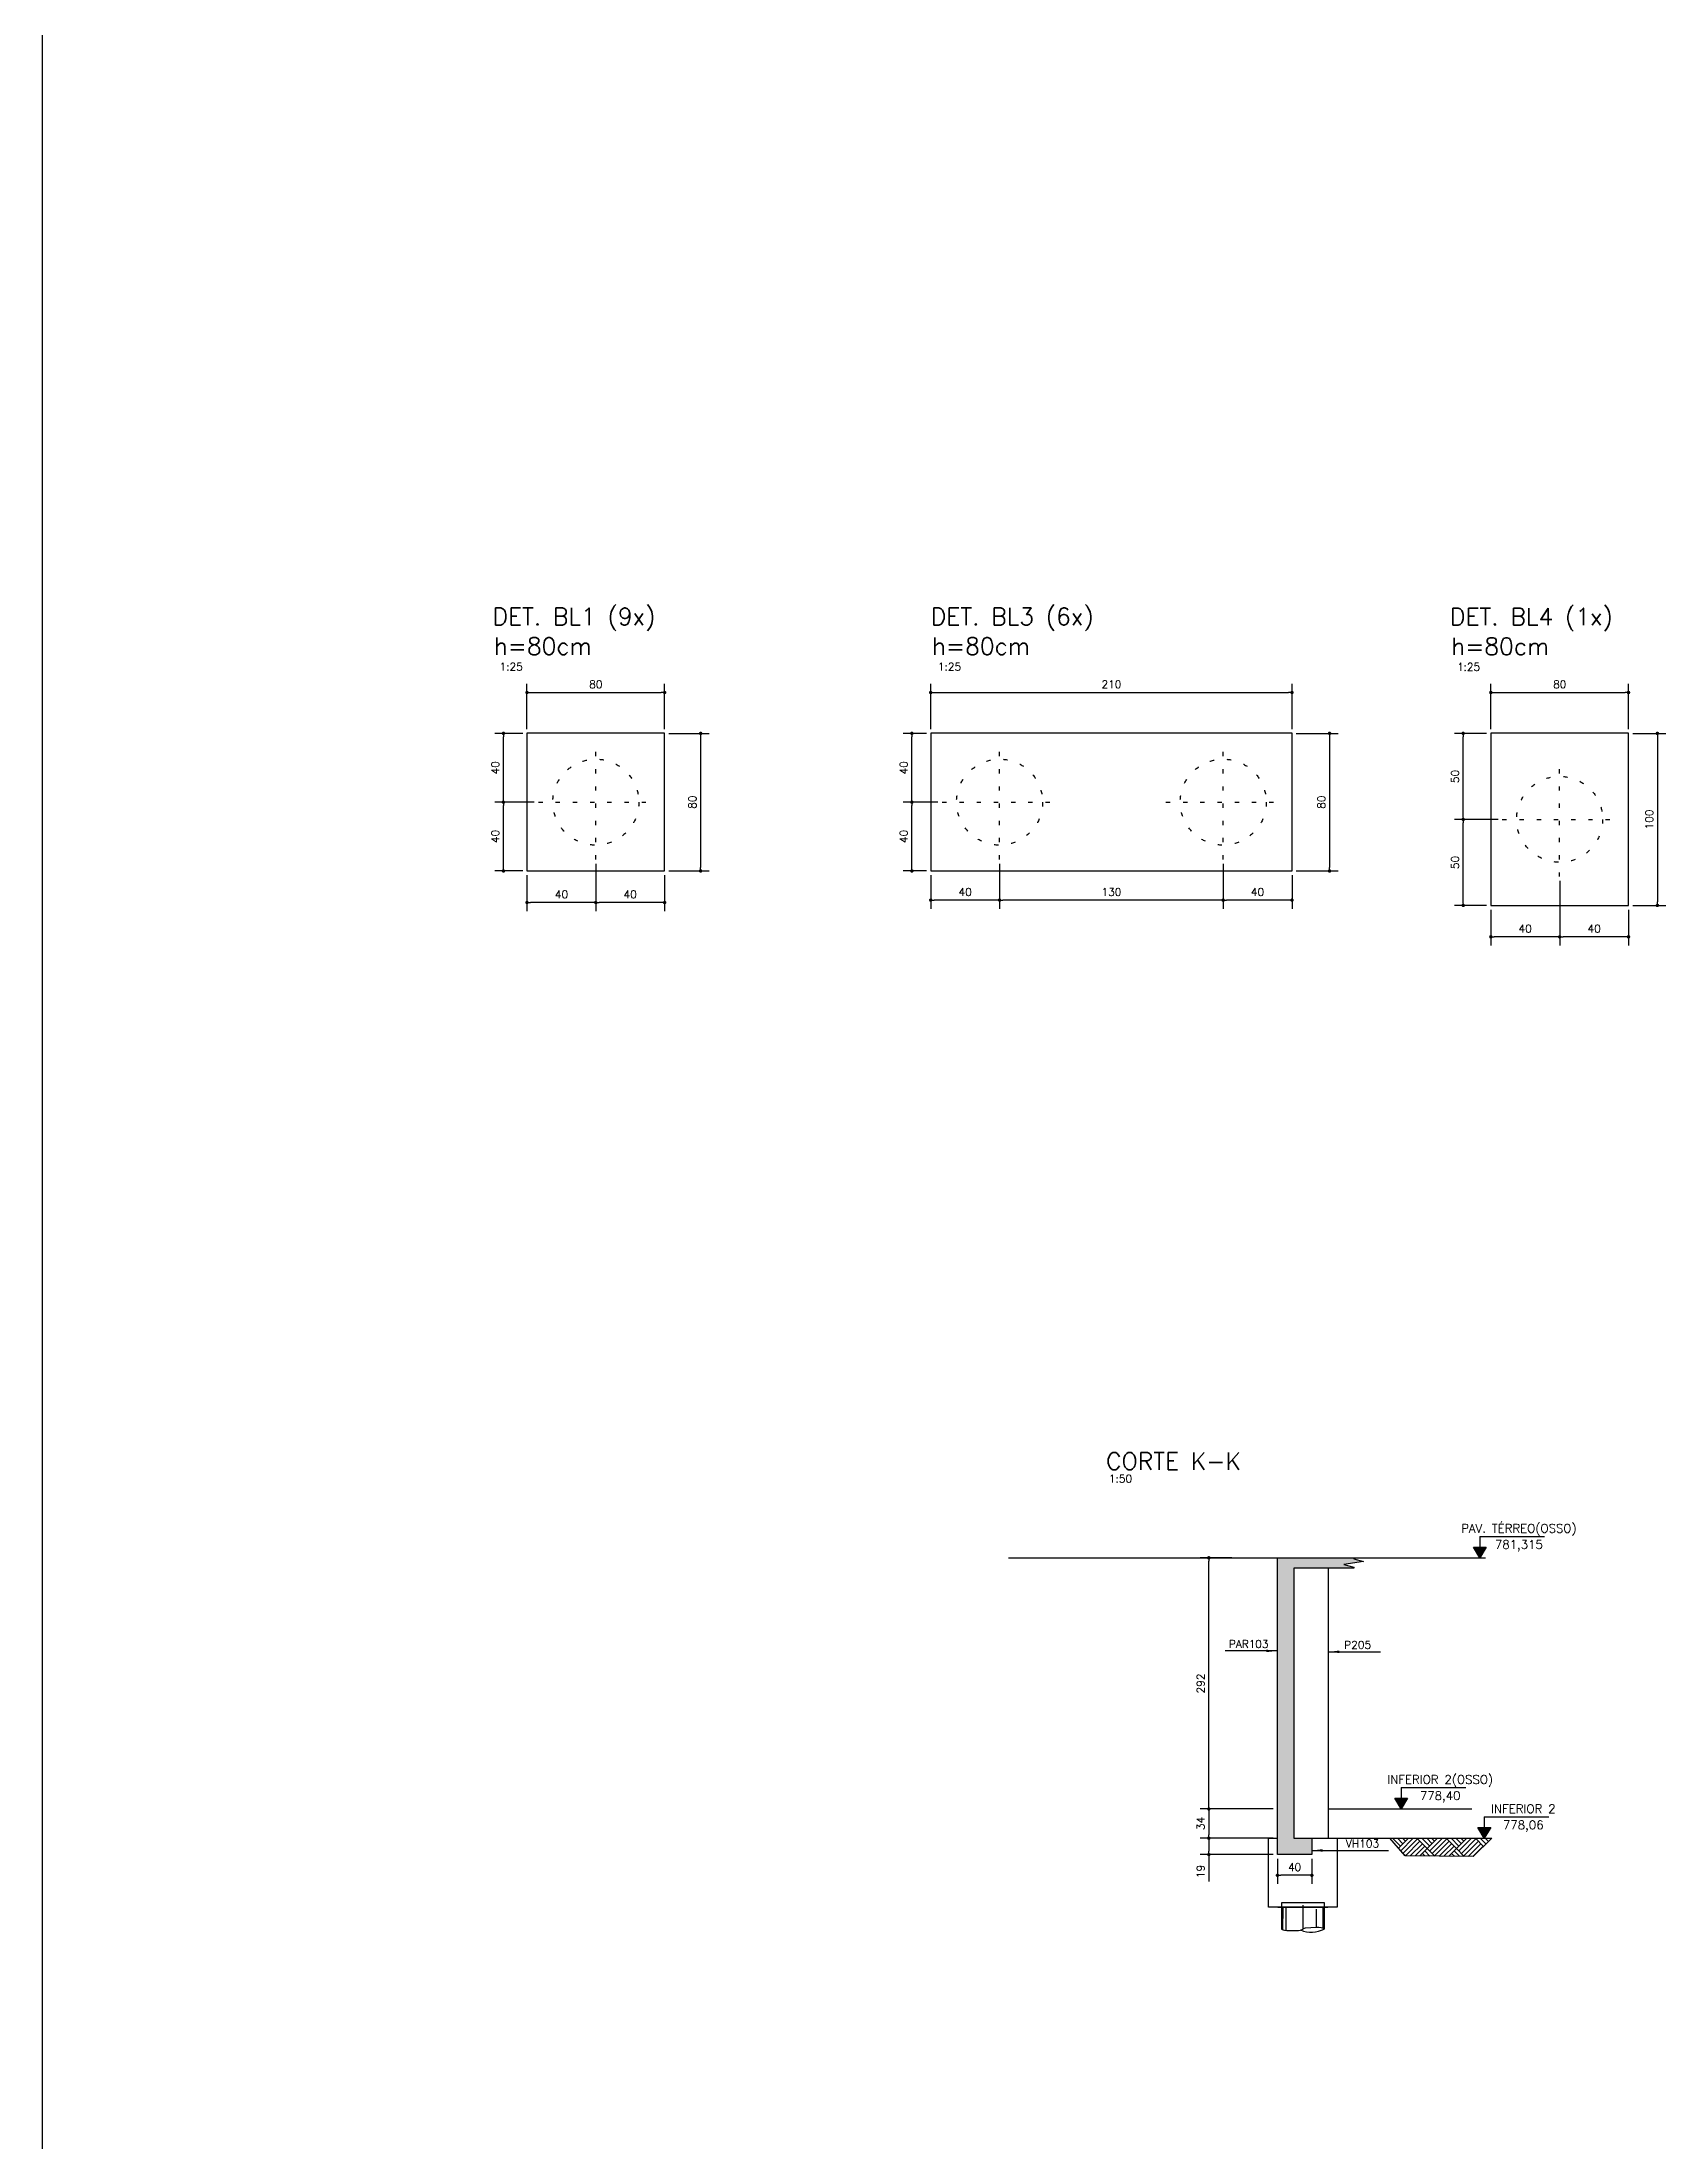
# Model space of a CAD drawing. Extents: x -856 to 20282, y 14720 to 28231.
# Drawn here: x 4522 to 6410, y 20581 to 23022 of the extents above; entities that cross this region are included whole.
import ezdxf
from ezdxf.enums import TextEntityAlignment as Align

# ---------------------------------------------------------------- set-up
doc = ezdxf.new("R2010")
doc.units = 0
doc.linetypes.add('ESTILO_TQS_0002', pattern=[0.4, 0.1, -0.3])
doc.layers.get('0').update_dxf_attribs({"linetype": 'CONTINUOUS'})
doc.layers.get('Defpoints').update_dxf_attribs({"linetype": 'CONTINUOUS'})
for name, color, linetype in [('228', 2, 'CONTINUOUS'), ('BLOCO', 3, 'CONTINUOUS'), ('COTA', 1, 'CONTINUOUS'), ('ESTACA', 1, 'ESTILO_TQS_0002'), ('H2', 252, 'CONTINUOUS'), ('H6', 1, 'CONTINUOUS'), ('LINHA_FINA', 1, 'CONTINUOUS'), ('PENA_1', 1, 'CONTINUOUS'), ('PENA_2', 2, 'CONTINUOUS'), ('PENA_3', 3, 'CONTINUOUS'), ('T1', 2, 'CONTINUOUS'), ('T3', 4, 'CONTINUOUS'), ('TEXTO', 3, 'CONTINUOUS'), ('VIGAT', 3, 'ESTILO_TQS_0002')]:
    doc.layers.add(name, color=color, linetype=linetype)
doc.styles.add('COTA', font='romans.shx')
doc.styles.add('TEXTO', font='romans.shx', dxfattribs={"height": 10})
doc.styles.add('Texto1', font='romans.shx', dxfattribs={"height": 9})
doc.styles.add('Texto3', font='romans.shx', dxfattribs={"height": 20})
doc.dimstyles.new('forma', dxfattribs={"dimscale": 5, "dimtxt": 1.8, "dimasz": 0.8, "dimexe": 2, "dimexo": 1, "dimgap": 1, "dimtad": 1, "dimdec": 1, "dimzin": 9, "dimdsep": 46, "dimtxsty": 'COTA', "dimblk1": 'DOT', "dimblk2": 'DOT', "dimsah": 1, "dimcen": 0, "dimdle": 1, "dimclrd": 256, "dimclre": 256, "dimclrt": 2, "dimadec": 0, "dimazin": 0, "dimtfac": 1, "dimtdec": 0, "dimtmove": 0, "dimatfit": 3, "dimfxl": 1, "dimtolj": 1, "dimtzin": 0, "dimarcsym": 0})

# ---------------------------------------------------------------- blocks, each defined once
blk = doc.blocks.new('_EST50')
at = {"layer": 'ESTACA', "linetype": 'ESTILO_TQS_0002'}
for p, q in [((0, -1.333), (0, 1.333)), ((-1.333, 0), (1.333, 0))]:
    blk.add_line(p, q, dxfattribs=at)
blk.add_circle((0, 0), 1, dxfattribs=at)
blk = doc.blocks.new('_Dot')
at = {"color": 0, "linetype": 'ByBlock', "lineweight": -2}
blk.add_line((-0.5, 0), (-1, 0), dxfattribs=at)
at = {"color": 0, "linetype": 'ByBlock', "const_width": 0.5}
blk.add_lwpolyline([(-0.25, 0, 1), (0.25, 0, 1)], format="xyb", close=True, dxfattribs=at)
blk = doc.blocks.new('*D353')
at = {"layer": 'COTA', "lineweight": -2, "transparency": 16777216}
for p, q in [((5085.5, 22223.5), (5085.5, 22276)), ((5245.5, 22223.5), (5245.5, 22276)), ((5089.5, 22266), (5241.5, 22266))]:
    blk.add_line(p, q, dxfattribs=at)
at = {"layer": 'Defpoints', "color": 0, "transparency": 16777216}
for p in [(5245.5, 22266), (5085.5, 22218.5), (5245.5, 22218.5)]:
    blk.add_point(p, dxfattribs=at)
at = {"layer": 'COTA', "lineweight": -2, "transparency": 16777216, "xscale": 4, "yscale": 4, "zscale": 4, "rotation": 180}
blk.add_blockref('_Dot', (5085.5, 22266), dxfattribs=at)
at = {"layer": 'COTA', "lineweight": -2, "transparency": 16777216, "xscale": 4, "yscale": 4, "zscale": 4}
blk.add_blockref('_Dot', (5245.5, 22266), dxfattribs=at)
at = {"layer": 'COTA', "color": 2, "transparency": 16777216, "insert": (5165.5, 22275.5), "char_height": 9, "attachment_point": 5, "style": 'COTA'}
blk.add_mtext('\\A1;80 ', dxfattribs=at)
blk = doc.blocks.new('*D354')
at = {"layer": 'COTA', "lineweight": -2, "transparency": 16777216}
for p, q in [((5554.9, 22223.5), (5554.9, 22276)), ((5974.9, 22223.5), (5974.9, 22276)), ((5558.9, 22266), (5970.9, 22266))]:
    blk.add_line(p, q, dxfattribs=at)
at = {"layer": 'Defpoints', "color": 0, "transparency": 16777216}
for p in [(5974.9, 22266), (5554.9, 22218.5), (5974.9, 22218.5)]:
    blk.add_point(p, dxfattribs=at)
at = {"layer": 'COTA', "lineweight": -2, "transparency": 16777216, "xscale": 4, "yscale": 4, "zscale": 4, "rotation": 180}
blk.add_blockref('_Dot', (5554.9, 22266), dxfattribs=at)
at = {"layer": 'COTA', "lineweight": -2, "transparency": 16777216, "xscale": 4, "yscale": 4, "zscale": 4}
blk.add_blockref('_Dot', (5974.9, 22266), dxfattribs=at)
at = {"layer": 'COTA', "color": 2, "transparency": 16777216, "insert": (5764.9, 22275.5), "char_height": 9, "attachment_point": 5, "style": 'COTA'}
blk.add_mtext('\\A1;210 ', dxfattribs=at)
blk = doc.blocks.new('*D355')
at = {"layer": 'COTA', "lineweight": -2, "transparency": 16777216}
for p, q in [((6206.1, 22223.5), (6206.1, 22276)), ((6366.1, 22223.5), (6366.1, 22276)), ((6210.1, 22266), (6362.1, 22266))]:
    blk.add_line(p, q, dxfattribs=at)
at = {"layer": 'Defpoints', "color": 0, "transparency": 16777216}
for p in [(6366.1, 22266), (6206.1, 22218.5), (6366.1, 22218.5)]:
    blk.add_point(p, dxfattribs=at)
at = {"layer": 'COTA', "lineweight": -2, "transparency": 16777216, "xscale": 4, "yscale": 4, "zscale": 4, "rotation": 180}
blk.add_blockref('_Dot', (6206.1, 22266), dxfattribs=at)
at = {"layer": 'COTA', "lineweight": -2, "transparency": 16777216, "xscale": 4, "yscale": 4, "zscale": 4}
blk.add_blockref('_Dot', (6366.1, 22266), dxfattribs=at)
at = {"layer": 'COTA', "color": 2, "transparency": 16777216, "insert": (6286.1, 22275.5), "char_height": 9, "attachment_point": 5, "style": 'COTA'}
blk.add_mtext('\\A1;80 ', dxfattribs=at)
blk = doc.blocks.new('*D356')
at = {"layer": 'COTA', "lineweight": -2, "transparency": 16777216}
for p, q in [((5250.5, 22218.5), (5297.4, 22218.5)), ((5287.4, 22214.5), (5287.4, 22062.5)), ((5250.5, 22058.5), (5297.4, 22058.5))]:
    blk.add_line(p, q, dxfattribs=at)
at = {"layer": 'Defpoints', "color": 0, "transparency": 16777216}
for p in [(5245.5, 22218.5), (5245.5, 22058.5), (5287.4, 22058.5)]:
    blk.add_point(p, dxfattribs=at)
at = {"layer": 'COTA', "lineweight": -2, "transparency": 16777216, "xscale": 4, "yscale": 4, "zscale": 4}
for p, rotation in [((5287.4, 22218.5), 90), ((5287.4, 22058.5), 270)]:
    blk.add_blockref('_Dot', p, dxfattribs=dict(at, rotation=rotation))
at = {"layer": 'COTA', "color": 2, "transparency": 16777216, "insert": (5277.9, 22138.5), "char_height": 9, "attachment_point": 5, "rotation": 90, "style": 'COTA'}
blk.add_mtext('\\A1;80 ', dxfattribs=at)
blk = doc.blocks.new('*D357')
at = {"layer": 'COTA', "lineweight": -2, "transparency": 16777216}
for p, q in [((5979.9, 22218.5), (6028.6, 22218.5)), ((6018.6, 22214.5), (6018.6, 22062.5)), ((5979.9, 22058.5), (6028.6, 22058.5))]:
    blk.add_line(p, q, dxfattribs=at)
at = {"layer": 'Defpoints', "color": 0, "transparency": 16777216}
for p in [(5974.9, 22218.5), (5974.9, 22058.5), (6018.6, 22058.5)]:
    blk.add_point(p, dxfattribs=at)
at = {"layer": 'COTA', "lineweight": -2, "transparency": 16777216, "xscale": 4, "yscale": 4, "zscale": 4}
for p, rotation in [((6018.6, 22218.5), 90), ((6018.6, 22058.5), 270)]:
    blk.add_blockref('_Dot', p, dxfattribs=dict(at, rotation=rotation))
at = {"layer": 'COTA', "color": 2, "transparency": 16777216, "insert": (6009.1, 22138.5), "char_height": 9, "attachment_point": 5, "rotation": 90, "style": 'COTA'}
blk.add_mtext('\\A1;80 ', dxfattribs=at)
blk = doc.blocks.new('*D358')
at = {"layer": 'COTA', "lineweight": -2, "transparency": 16777216}
for p, q in [((5894.9, 22066.9), (5894.9, 22014.6)), ((5974.9, 22053.5), (5974.9, 22014.6)), ((5970.9, 22024.6), (5898.9, 22024.6))]:
    blk.add_line(p, q, dxfattribs=at)
at = {"layer": 'Defpoints', "color": 0, "transparency": 16777216}
for p in [(5894.9, 22071.9), (5974.9, 22058.5), (5894.9, 22024.6)]:
    blk.add_point(p, dxfattribs=at)
at = {"layer": 'COTA', "lineweight": -2, "transparency": 16777216, "xscale": 4, "yscale": 4, "zscale": 4, "rotation": 180}
blk.add_blockref('_Dot', (5894.9, 22024.6), dxfattribs=at)
at = {"layer": 'COTA', "lineweight": -2, "transparency": 16777216, "xscale": 4, "yscale": 4, "zscale": 4}
blk.add_blockref('_Dot', (5974.9, 22024.6), dxfattribs=at)
at = {"layer": 'COTA', "color": 2, "transparency": 16777216, "insert": (5934.9, 22034.1), "char_height": 9, "attachment_point": 5, "style": 'COTA'}
blk.add_mtext('\\A1;40 ', dxfattribs=at)
blk = doc.blocks.new('*D359')
at = {"layer": 'COTA', "lineweight": -2, "transparency": 16777216}
for p, q in [((5165.5, 22066.9), (5165.5, 22011.8)), ((5245.5, 22053.5), (5245.5, 22011.8)), ((5241.5, 22021.8), (5169.5, 22021.8))]:
    blk.add_line(p, q, dxfattribs=at)
at = {"layer": 'Defpoints', "color": 0, "transparency": 16777216}
for p in [(5165.5, 22071.9), (5245.5, 22058.5), (5165.5, 22021.8)]:
    blk.add_point(p, dxfattribs=at)
at = {"layer": 'COTA', "lineweight": -2, "transparency": 16777216, "xscale": 4, "yscale": 4, "zscale": 4, "rotation": 180}
blk.add_blockref('_Dot', (5165.5, 22021.8), dxfattribs=at)
at = {"layer": 'COTA', "lineweight": -2, "transparency": 16777216, "xscale": 4, "yscale": 4, "zscale": 4}
blk.add_blockref('_Dot', (5245.5, 22021.8), dxfattribs=at)
at = {"layer": 'COTA', "color": 2, "transparency": 16777216, "insert": (5205.5, 22031.3), "char_height": 9, "attachment_point": 5, "style": 'COTA'}
blk.add_mtext('\\A1;40 ', dxfattribs=at)
blk = doc.blocks.new('*D360')
at = {"layer": 'COTA', "lineweight": -2, "transparency": 16777216}
for p, q in [((5093.8, 22138.5), (5048.1, 22138.5)), ((5058.1, 22062.5), (5058.1, 22134.5)), ((5080.5, 22058.5), (5048.1, 22058.5))]:
    blk.add_line(p, q, dxfattribs=at)
at = {"layer": 'Defpoints', "color": 0, "transparency": 16777216}
for p in [(5058.1, 22138.5), (5098.8, 22138.5), (5085.5, 22058.5)]:
    blk.add_point(p, dxfattribs=at)
at = {"layer": 'COTA', "lineweight": -2, "transparency": 16777216, "xscale": 4, "yscale": 4, "zscale": 4}
for p, rotation in [((5058.1, 22138.5), 90), ((5058.1, 22058.5), 270)]:
    blk.add_blockref('_Dot', p, dxfattribs=dict(at, rotation=rotation))
at = {"layer": 'COTA', "color": 2, "transparency": 16777216, "insert": (5048.6, 22098.5), "char_height": 9, "attachment_point": 5, "rotation": 90, "style": 'COTA'}
blk.add_mtext('\\A1;40 ', dxfattribs=at)
blk = doc.blocks.new('*D389')
at = {"layer": 'COTA', "lineweight": -2, "transparency": 16777216}
for p, q in [((5563.3, 22138.5), (5523, 22138.5)), ((5533, 22062.5), (5533, 22134.5)), ((5549.9, 22058.5), (5523, 22058.5))]:
    blk.add_line(p, q, dxfattribs=at)
at = {"layer": 'Defpoints', "color": 0, "transparency": 16777216}
for p in [(5533, 22138.5), (5568.3, 22138.5), (5554.9, 22058.5)]:
    blk.add_point(p, dxfattribs=at)
at = {"layer": 'COTA', "lineweight": -2, "transparency": 16777216, "xscale": 4, "yscale": 4, "zscale": 4}
for p, rotation in [((5533, 22138.5), 90), ((5533, 22058.5), 270)]:
    blk.add_blockref('_Dot', p, dxfattribs=dict(at, rotation=rotation))
at = {"layer": 'COTA', "color": 2, "transparency": 16777216, "insert": (5523.5, 22098.5), "char_height": 9, "attachment_point": 5, "rotation": 90, "style": 'COTA'}
blk.add_mtext('\\A1;40 ', dxfattribs=at)
blk = doc.blocks.new('*D390')
at = {"layer": 'COTA', "lineweight": -2, "transparency": 16777216}
for p, q in [((6371.1, 22218.5), (6409.7, 22218.5)), ((6399.7, 22214.5), (6399.7, 22022.5)), ((6371.1, 22018.5), (6409.7, 22018.5))]:
    blk.add_line(p, q, dxfattribs=at)
at = {"layer": 'Defpoints', "color": 0, "transparency": 16777216}
for p in [(6366.1, 22218.5), (6366.1, 22018.5), (6399.7, 22018.5)]:
    blk.add_point(p, dxfattribs=at)
at = {"layer": 'COTA', "lineweight": -2, "transparency": 16777216, "xscale": 4, "yscale": 4, "zscale": 4}
for p, rotation in [((6399.7, 22218.5), 90), ((6399.7, 22018.5), 270)]:
    blk.add_blockref('_Dot', p, dxfattribs=dict(at, rotation=rotation))
at = {"layer": 'COTA', "color": 2, "transparency": 16777216, "insert": (6390.2, 22118.5), "char_height": 9, "attachment_point": 5, "rotation": 90, "style": 'COTA'}
blk.add_mtext('\\A1;100 ', dxfattribs=at)
blk = doc.blocks.new('*D391')
at = {"layer": 'COTA', "lineweight": -2, "transparency": 16777216}
for p, q in [((6286.1, 22046.9), (6286.1, 21971.9)), ((6366.1, 22013.5), (6366.1, 21971.9)), ((6362.1, 21981.9), (6290.1, 21981.9))]:
    blk.add_line(p, q, dxfattribs=at)
at = {"layer": 'Defpoints', "color": 0, "transparency": 16777216}
for p in [(6286.1, 22051.9), (6366.1, 22018.5), (6286.1, 21981.9)]:
    blk.add_point(p, dxfattribs=at)
at = {"layer": 'COTA', "lineweight": -2, "transparency": 16777216, "xscale": 4, "yscale": 4, "zscale": 4, "rotation": 180}
blk.add_blockref('_Dot', (6286.1, 21981.9), dxfattribs=at)
at = {"layer": 'COTA', "lineweight": -2, "transparency": 16777216, "xscale": 4, "yscale": 4, "zscale": 4}
blk.add_blockref('_Dot', (6366.1, 21981.9), dxfattribs=at)
at = {"layer": 'COTA', "color": 2, "transparency": 16777216, "insert": (6326.1, 21991.4), "char_height": 9, "attachment_point": 5, "style": 'COTA'}
blk.add_mtext('\\A1;40 ', dxfattribs=at)
blk = doc.blocks.new('*D392')
at = {"layer": 'COTA', "lineweight": -2, "transparency": 16777216}
for p, q in [((6214.4, 22118.5), (6164, 22118.5)), ((6174, 22022.5), (6174, 22114.5)), ((6201.1, 22018.5), (6164, 22018.5))]:
    blk.add_line(p, q, dxfattribs=at)
at = {"layer": 'Defpoints', "color": 0, "transparency": 16777216}
for p in [(6174, 22118.5), (6219.4, 22118.5), (6206.1, 22018.5)]:
    blk.add_point(p, dxfattribs=at)
at = {"layer": 'COTA', "lineweight": -2, "transparency": 16777216, "xscale": 4, "yscale": 4, "zscale": 4}
for p, rotation in [((6174, 22118.5), 90), ((6174, 22018.5), 270)]:
    blk.add_blockref('_Dot', p, dxfattribs=dict(at, rotation=rotation))
at = {"layer": 'COTA', "color": 2, "transparency": 16777216, "insert": (6164.5, 22068.5), "char_height": 9, "attachment_point": 5, "rotation": 90, "style": 'COTA'}
blk.add_mtext('\\A1;50 ', dxfattribs=at)
blk = doc.blocks.new('*D393')
at = {"layer": 'COTA', "lineweight": -2, "transparency": 16777216}
for p, q in [((6201.1, 22218.5), (6164, 22218.5)), ((6174, 22122.5), (6174, 22214.5)), ((6214.4, 22118.5), (6164, 22118.5))]:
    blk.add_line(p, q, dxfattribs=at)
at = {"layer": 'Defpoints', "color": 0, "transparency": 16777216}
for p in [(6174, 22218.5), (6206.1, 22218.5), (6219.4, 22118.5)]:
    blk.add_point(p, dxfattribs=at)
at = {"layer": 'COTA', "lineweight": -2, "transparency": 16777216, "xscale": 4, "yscale": 4, "zscale": 4}
for p, rotation in [((6174, 22218.5), 90), ((6174, 22118.5), 270)]:
    blk.add_blockref('_Dot', p, dxfattribs=dict(at, rotation=rotation))
at = {"layer": 'COTA', "color": 2, "transparency": 16777216, "insert": (6164.5, 22168.5), "char_height": 9, "attachment_point": 5, "rotation": 90, "style": 'COTA'}
blk.add_mtext('\\A1;50 ', dxfattribs=at)
blk = doc.blocks.new('*D394')
at = {"layer": 'COTA', "lineweight": -2, "transparency": 16777216}
for p, q in [((6286.1, 22046.9), (6286.1, 21971.9)), ((6206.1, 22013.5), (6206.1, 21971.9)), ((6282.1, 21981.9), (6210.1, 21981.9))]:
    blk.add_line(p, q, dxfattribs=at)
at = {"layer": 'Defpoints', "color": 0, "transparency": 16777216}
for p in [(6286.1, 22051.9), (6206.1, 22018.5), (6206.1, 21981.9)]:
    blk.add_point(p, dxfattribs=at)
at = {"layer": 'COTA', "lineweight": -2, "transparency": 16777216, "xscale": 4, "yscale": 4, "zscale": 4, "rotation": 180}
blk.add_blockref('_Dot', (6206.1, 21981.9), dxfattribs=at)
at = {"layer": 'COTA', "lineweight": -2, "transparency": 16777216, "xscale": 4, "yscale": 4, "zscale": 4}
blk.add_blockref('_Dot', (6286.1, 21981.9), dxfattribs=at)
at = {"layer": 'COTA', "color": 2, "transparency": 16777216, "insert": (6246.1, 21991.4), "char_height": 9, "attachment_point": 5, "style": 'COTA'}
blk.add_mtext('\\A1;40 ', dxfattribs=at)
blk = doc.blocks.new('*D395')
at = {"layer": 'COTA', "lineweight": -2, "transparency": 16777216}
for p, q in [((5634.9, 22066.9), (5634.9, 22014.6)), ((5894.9, 22066.9), (5894.9, 22014.6)), ((5890.9, 22024.6), (5638.9, 22024.6))]:
    blk.add_line(p, q, dxfattribs=at)
at = {"layer": 'Defpoints', "color": 0, "transparency": 16777216}
for p in [(5634.9, 22071.9), (5894.9, 22071.9), (5634.9, 22024.6)]:
    blk.add_point(p, dxfattribs=at)
at = {"layer": 'COTA', "lineweight": -2, "transparency": 16777216, "xscale": 4, "yscale": 4, "zscale": 4, "rotation": 180}
blk.add_blockref('_Dot', (5634.9, 22024.6), dxfattribs=at)
at = {"layer": 'COTA', "lineweight": -2, "transparency": 16777216, "xscale": 4, "yscale": 4, "zscale": 4}
blk.add_blockref('_Dot', (5894.9, 22024.6), dxfattribs=at)
at = {"layer": 'COTA', "color": 2, "transparency": 16777216, "insert": (5764.9, 22034.1), "char_height": 9, "attachment_point": 5, "style": 'COTA'}
blk.add_mtext('\\A1;130 ', dxfattribs=at)
blk = doc.blocks.new('*D396')
at = {"layer": 'COTA', "lineweight": -2, "transparency": 16777216}
for p, q in [((5554.9, 22053.5), (5554.9, 22014.6)), ((5634.9, 22066.9), (5634.9, 22014.6)), ((5630.9, 22024.6), (5558.9, 22024.6))]:
    blk.add_line(p, q, dxfattribs=at)
at = {"layer": 'Defpoints', "color": 0, "transparency": 16777216}
for p in [(5554.9, 22058.5), (5634.9, 22071.9), (5554.9, 22024.6)]:
    blk.add_point(p, dxfattribs=at)
at = {"layer": 'COTA', "lineweight": -2, "transparency": 16777216, "xscale": 4, "yscale": 4, "zscale": 4, "rotation": 180}
blk.add_blockref('_Dot', (5554.9, 22024.6), dxfattribs=at)
at = {"layer": 'COTA', "lineweight": -2, "transparency": 16777216, "xscale": 4, "yscale": 4, "zscale": 4}
blk.add_blockref('_Dot', (5634.9, 22024.6), dxfattribs=at)
at = {"layer": 'COTA', "color": 2, "transparency": 16777216, "insert": (5594.9, 22034.1), "char_height": 9, "attachment_point": 5, "style": 'COTA'}
blk.add_mtext('\\A1;40 ', dxfattribs=at)
blk = doc.blocks.new('*D397')
at = {"layer": 'COTA', "lineweight": -2, "transparency": 16777216}
for p, q in [((5549.9, 22218.5), (5523, 22218.5)), ((5533, 22142.5), (5533, 22214.5)), ((5563.3, 22138.5), (5523, 22138.5))]:
    blk.add_line(p, q, dxfattribs=at)
at = {"layer": 'Defpoints', "color": 0, "transparency": 16777216}
for p in [(5533, 22218.5), (5554.9, 22218.5), (5568.3, 22138.5)]:
    blk.add_point(p, dxfattribs=at)
at = {"layer": 'COTA', "lineweight": -2, "transparency": 16777216, "xscale": 4, "yscale": 4, "zscale": 4}
for p, rotation in [((5533, 22218.5), 90), ((5533, 22138.5), 270)]:
    blk.add_blockref('_Dot', p, dxfattribs=dict(at, rotation=rotation))
at = {"layer": 'COTA', "color": 2, "transparency": 16777216, "insert": (5523.5, 22178.5), "char_height": 9, "attachment_point": 5, "rotation": 90, "style": 'COTA'}
blk.add_mtext('\\A1;40 ', dxfattribs=at)
blk = doc.blocks.new('*D398')
at = {"layer": 'COTA', "lineweight": -2, "transparency": 16777216}
for p, q in [((5085.5, 22053.5), (5085.5, 22011.8)), ((5165.5, 22066.9), (5165.5, 22011.8)), ((5161.5, 22021.8), (5089.5, 22021.8))]:
    blk.add_line(p, q, dxfattribs=at)
at = {"layer": 'Defpoints', "color": 0, "transparency": 16777216}
for p in [(5085.5, 22058.5), (5165.5, 22071.9), (5085.5, 22021.8)]:
    blk.add_point(p, dxfattribs=at)
at = {"layer": 'COTA', "lineweight": -2, "transparency": 16777216, "xscale": 4, "yscale": 4, "zscale": 4, "rotation": 180}
blk.add_blockref('_Dot', (5085.5, 22021.8), dxfattribs=at)
at = {"layer": 'COTA', "lineweight": -2, "transparency": 16777216, "xscale": 4, "yscale": 4, "zscale": 4}
blk.add_blockref('_Dot', (5165.5, 22021.8), dxfattribs=at)
at = {"layer": 'COTA', "color": 2, "transparency": 16777216, "insert": (5125.5, 22031.3), "char_height": 9, "attachment_point": 5, "style": 'COTA'}
blk.add_mtext('\\A1;40 ', dxfattribs=at)
blk = doc.blocks.new('*D399')
at = {"layer": 'COTA', "lineweight": -2, "transparency": 16777216}
for p, q in [((5080.5, 22218.5), (5048.1, 22218.5)), ((5058.1, 22142.5), (5058.1, 22214.5)), ((5093.8, 22138.5), (5048.1, 22138.5))]:
    blk.add_line(p, q, dxfattribs=at)
at = {"layer": 'Defpoints', "color": 0, "transparency": 16777216}
for p in [(5058.1, 22218.5), (5085.5, 22218.5), (5098.8, 22138.5)]:
    blk.add_point(p, dxfattribs=at)
at = {"layer": 'COTA', "lineweight": -2, "transparency": 16777216, "xscale": 4, "yscale": 4, "zscale": 4}
for p, rotation in [((5058.1, 22218.5), 90), ((5058.1, 22138.5), 270)]:
    blk.add_blockref('_Dot', p, dxfattribs=dict(at, rotation=rotation))
at = {"layer": 'COTA', "color": 2, "transparency": 16777216, "insert": (5048.6, 22178.5), "char_height": 9, "attachment_point": 5, "rotation": 90, "style": 'COTA'}
blk.add_mtext('\\A1;40 ', dxfattribs=at)
blk = doc.blocks.new('elevação_d')
at = {"layer": 'LINHA_FINA', "linetype": 'Continuous'}
blk.add_hatch(color=256, dxfattribs=at).paths.add_polyline_path([(0, 0), (1.5, 2.5), (-1.5, 2.5)])
at = {"layer": 'LINHA_FINA'}
for p, q in [((0, 5), (0, 2.5)), ((0, 5), (15, 5)), ((0, 0), (-1.5, 2.5)), ((-1.5, 2.5), (1.5, 2.5)), ((1.5, 2.5), (0, 0))]:
    blk.add_line(p, q, dxfattribs=at)
at = {"layer": 'TEXTO', "linetype": 'Continuous', "style": 'TEXTO'}
for p in [(9.07, 5.25), (9.07, 1.5)]:
    blk.add_attdef('XXXX.XX', text='', height=2, dxfattribs=at).set_placement(p, align=Align.BOTTOM_CENTER)
blk = doc.blocks.new('*D418')
at = {"layer": 'COTA', "lineweight": -2, "transparency": 16777216}
for p, q in [((5953, 20933.9), (5868.2, 20933.9)), ((5878.2, 20929.9), (5878.2, 20918.9)), ((5953, 20914.9), (5868.2, 20914.9)), ((5878.2, 20914.9), (5878.2, 20883.7))]:
    blk.add_line(p, q, dxfattribs=at)
at = {"layer": 'Defpoints', "color": 0, "transparency": 16777216}
for p in [(5878.2, 20933.9), (5958, 20933.9), (5958, 20914.9)]:
    blk.add_point(p, dxfattribs=at)
at = {"layer": 'COTA', "lineweight": -2, "transparency": 16777216, "xscale": 4, "yscale": 4, "zscale": 4}
for p, rotation in [((5878.2, 20933.9), 90), ((5878.2, 20914.9), 270)]:
    blk.add_blockref('_Dot', p, dxfattribs=dict(at, rotation=rotation))
at = {"layer": 'COTA', "color": 2, "transparency": 16777216, "insert": (5868.7, 20895.1), "char_height": 9, "attachment_point": 5, "rotation": 90, "style": 'COTA'}
blk.add_mtext('\\A1;19 ', dxfattribs=at)
blk = doc.blocks.new('*D419')
at = {"layer": 'COTA', "lineweight": -2, "transparency": 16777216}
for p, q in [((5905.1, 21259.9), (5868.2, 21259.9)), ((5878.2, 20971.9), (5878.2, 21255.9)), ((5953, 20967.9), (5868.2, 20967.9))]:
    blk.add_line(p, q, dxfattribs=at)
at = {"layer": 'Defpoints', "color": 0, "transparency": 16777216}
for p in [(5878.2, 21259.9), (5910.1, 21259.9), (5958, 20967.9)]:
    blk.add_point(p, dxfattribs=at)
at = {"layer": 'COTA', "lineweight": -2, "transparency": 16777216, "xscale": 4, "yscale": 4, "zscale": 4}
for p, rotation in [((5878.2, 21259.9), 90), ((5878.2, 20967.9), 270)]:
    blk.add_blockref('_Dot', p, dxfattribs=dict(at, rotation=rotation))
at = {"layer": 'COTA', "color": 2, "transparency": 16777216, "insert": (5868.7, 21113.9), "char_height": 9, "attachment_point": 5, "rotation": 90, "style": 'COTA'}
blk.add_mtext('\\A1;292 ', dxfattribs=at)
blk = doc.blocks.new('*D420')
at = {"layer": 'COTA', "lineweight": -2, "transparency": 16777216}
for p, q in [((5953, 20967.9), (5868.2, 20967.9)), ((5878.2, 20963.9), (5878.2, 20937.9)), ((5953, 20933.9), (5868.2, 20933.9))]:
    blk.add_line(p, q, dxfattribs=at)
at = {"layer": 'Defpoints', "color": 0, "transparency": 16777216}
for p in [(5958, 20967.9), (5878.2, 20933.9), (5958, 20933.9)]:
    blk.add_point(p, dxfattribs=at)
at = {"layer": 'COTA', "lineweight": -2, "transparency": 16777216, "xscale": 4, "yscale": 4, "zscale": 4}
for p, rotation in [((5878.2, 20967.9), 90), ((5878.2, 20933.9), 270)]:
    blk.add_blockref('_Dot', p, dxfattribs=dict(at, rotation=rotation))
at = {"layer": 'COTA', "color": 2, "transparency": 16777216, "insert": (5868.7, 20950.9), "char_height": 9, "attachment_point": 5, "rotation": 90, "style": 'COTA'}
blk.add_mtext('\\A1;34 ', dxfattribs=at)
blk = doc.blocks.new('ss')
at = {"layer": 'LINHA_FINA'}
blk.add_solid([(0, 0), (-2.5, -0.29), (-2.5, 0.3)], dxfattribs=at)
blk = doc.blocks.new('*D421')
at = {"layer": 'COTA', "lineweight": -2, "transparency": 16777216}
for p, q in [((5958, 20909.9), (5958, 20880.8)), ((5998, 20909.9), (5998, 20880.8)), ((5994, 20890.8), (5962, 20890.8))]:
    blk.add_line(p, q, dxfattribs=at)
at = {"layer": 'Defpoints', "color": 0, "transparency": 16777216}
for p in [(5958, 20914.9), (5998, 20914.9), (5958, 20890.8)]:
    blk.add_point(p, dxfattribs=at)
at = {"layer": 'COTA', "lineweight": -2, "transparency": 16777216, "xscale": 4, "yscale": 4, "zscale": 4, "rotation": 180}
blk.add_blockref('_Dot', (5958, 20890.8), dxfattribs=at)
at = {"layer": 'COTA', "lineweight": -2, "transparency": 16777216, "xscale": 4, "yscale": 4, "zscale": 4}
blk.add_blockref('_Dot', (5998, 20890.8), dxfattribs=at)
at = {"layer": 'COTA', "color": 2, "transparency": 16777216, "insert": (5978, 20900.3), "char_height": 9, "attachment_point": 5, "style": 'COTA'}
blk.add_mtext('\\A1;40 ', dxfattribs=at)
blk = doc.blocks.new('A$Cfeb4b014')
at = {"layer": 'PENA_1'}
for p, q in [((0, 29.3), (58.3, 29.3)), ((54.2, 34.3), (4.2, 34.3)), ((4.2, 34.3), (4.2, 29.1)), ((4.2, 29.1), (4.2, 3.7)), ((4.7, 3.5), (5.1, 28)), ((5.8, 3), (6.3, 28.4)), ((9.9, 2), (9.6, 28.2)), ((29.2, 31.4), (29.2, 3.7)), ((45.1, 5.4), (45.1, 26.7)), ((52.9, 4.3), (52.9, 28.4)), ((53.8, 3.9), (53.8, 29.6)), ((54.2, 29.1), (54.2, 34.3)), ((54.2, 3.7), (54.2, 29.1))]:
    blk.add_line(p, q, dxfattribs=at)
for points in [[(4.2, 3.7), (5.3, 3.2), (6.4, 2.8), (7.9, 2.4), (10.4, 2), (24, 2.1), (26.4, 2.6), (27.6, 3), (29.2, 3.7)], [(54.2, 3.7), (53.1, 4.3), (52, 4.7), (50.4, 5.1), (47.9, 5.5), (45.1, 5.4), (31.9, 4.9), (30.8, 4.5), (29.2, 3.7)]]:
    blk.add_lwpolyline(points, dxfattribs=at)
blk.add_arc((39.1, 32.1), 32.1, 246.6344, 297.9627, dxfattribs=at)

msp = doc.modelspace()

# ---------------------------------------------------------------- hatches: boundary and pattern name
at = {"layer": 'H2'}
msp.add_hatch(color=256, dxfattribs=at).paths.add_polyline_path([(5957.99, 21259.91), (6046.61, 21259.91), (6046.61, 21258.91), (6058.16, 21255.58), (6035.06, 21252.24), (6046.61, 21248.91), (6046.61, 21247.91), (5976.99, 21247.91), (5976.99, 20933.91), (5997.99, 20933.91), (5997.99, 20914.91), (5957.99, 20914.91), (5957.99, 20933.91)])
at = {"layer": 'H6'}
h = msp.add_hatch(dxfattribs=at)
h.set_pattern_fill('AR-PARQ1', color=256, scale=2, angle=45, style=0)
h.set_pattern_definition([(135, (1448.283, -7486.827), (-33.941125, 0), [24, -24]), (135, (1451.111, -7483.999), (-33.941125, 0), [24, -24]), (135, (1453.94, -7481.17), (-33.941125, 0), [24, -24]), (135, (1456.768, -7478.342), (-33.941125, 0), [24, -24]), (135, (1459.597, -7475.514), (-33.941125, 0), [24, -24]), (135, (1462.425, -7472.685), (-33.941125, 0), [24, -24]), (135, (1465.253, -7469.857), (-33.941125, 0), [24, -24]), (45, (1431.312, -7469.857), (33.941125, 0), [24, -24]), (45, (1428.484, -7467.028), (33.941125, 0), [24, -24]), (45, (1425.655, -7464.2), (33.941125, 0), [24, -24]), (45, (1422.827, -7461.371), (33.941125, 0), [24, -24]), (45, (1419.999, -7458.543), (33.941125, 0), [24, -24]), (45, (1417.17, -7455.715), (33.941125, 0), [24, -24]), (45, (1414.342, -7452.886), (33.941125, 0), [24, -24])])
h.paths.add_polyline_path([(6088.76, 20933.91), (6207.33, 20933.91), (6185.38, 20912.72), (6106.5, 20913.49)])

# ---------------------------------------------------------------- linework, layer by layer
at = {"layer": 'BLOCO', "linetype": 'Continuous'}
for points in [[(5085.49, 22058.55), (5245.49, 22058.55), (5245.49, 22218.55), (5085.49, 22218.55), (5085.49, 22058.55)], [(5554.95, 22058.55), (5974.95, 22058.55), (5974.95, 22218.55), (5554.95, 22218.55), (5554.95, 22058.55)], [(6366.06, 22018.55), (6366.06, 22218.55), (6206.06, 22218.55), (6206.06, 22018.55), (6366.06, 22018.55)]]:
    msp.add_lwpolyline(points, dxfattribs=at)
at = {"layer": 'COTA'}
for p, q in [((4521.66, 28230.73), (4521.66, 16671.78)), ((5645.32, 21259.91), (6200, 21259.91)), ((6016.99, 20967.91), (6184.15, 20967.91)), ((6027.49, 20933.91), (6200, 20933.91))]:
    msp.add_line(p, q, dxfattribs=at)
at = {"layer": 'LINHA_FINA'}
for p, q in [((5957.99, 21151.72), (5897.38, 21151.72)), ((6016.99, 21150.65), (6077.61, 21150.65)), ((5997.4, 20919.69), (6087.23, 20919.69))]:
    msp.add_line(p, q, dxfattribs=at)
at = {"layer": 'PENA_1'}
msp.add_line((6016.99, 21247.91), (6016.99, 20933.91), dxfattribs=at)
msp.add_lwpolyline([(6088.76, 20933.91), (6207.33, 20933.91), (6185.38, 20912.72), (6106.5, 20913.49)], close=True, dxfattribs=at)
at = {"layer": 'PENA_2'}
msp.add_lwpolyline([(5997.99, 20933.91), (6027.49, 20933.91), (6027.49, 20853.91), (5947.49, 20853.91), (5947.49, 20933.91), (5957.99, 20933.91)], dxfattribs=at)
at = {"layer": 'PENA_3'}
msp.add_lwpolyline([(5957.99, 21259.91), (6046.61, 21259.91), (6046.61, 21258.91), (6058.16, 21255.58), (6035.06, 21252.24), (6046.61, 21248.91), (6046.61, 21247.91), (5976.99, 21247.91), (5976.99, 20933.91), (5997.99, 20933.91), (5997.99, 20914.91), (5957.99, 20914.91), (5957.99, 20933.91)], close=True, dxfattribs=at)

# ---------------------------------------------------------------- block references
at = {"layer": '228', "linetype": 'Continuous', "xscale": 50, "yscale": 50, "zscale": 2}
for p in [(5165.49, 22138.55), (5634.95, 22138.55), (5894.95, 22138.55), (6286.06, 22118.55)]:
    msp.add_blockref('_EST50', p, dxfattribs=at)
at = {"layer": 'PENA_1', "yscale": 5, "zscale": 5, "rotation": 180}
for p, xscale in [((5957.4, 21151.72), -5), ((6017.59, 21150.65), 5), ((5997.99, 20919.69), 5)]:
    msp.add_blockref('ss', p, dxfattribs=dict(at, xscale=xscale))
at = {"layer": 'PENA_1'}
msp.add_blockref('A$Cfeb4b014', (5958.33, 20824.59), dxfattribs=at)
at = {"layer": 'PENA_3'}
ref = msp.add_blockref('elevação_d', (6193.32, 21259.91), dxfattribs=dict(at, xscale=5, yscale=5, zscale=5))
ref.add_attrib('XXXX.XX', 'PAV. TÉRREO(OSSO)', dxfattribs={"layer": 'TEXTO', "linetype": 'Continuous', "height": 10, "style": 'TEXTO'}).set_placement((6238.68, 21286.16), align=Align.BOTTOM_CENTER)
ref.add_attrib('XXXX.XX', '781,315', dxfattribs={"layer": 'TEXTO', "linetype": 'Continuous', "height": 10, "style": 'TEXTO'}).set_placement((6238.68, 21267.41), align=Align.BOTTOM_CENTER)
at = {"layer": 'VIGAT'}
ref = msp.add_blockref('elevação_d', (6101.85, 20967.91), dxfattribs=dict(at, xscale=5, yscale=5, zscale=5))
ref.add_attrib('XXXX.XX', 'INFERIOR 2(OSSO)', dxfattribs={"layer": 'TEXTO', "linetype": 'Continuous', "height": 10, "style": 'TEXTO'}).set_placement((6147.21, 20994.16), align=Align.BOTTOM_CENTER)
ref.add_attrib('XXXX.XX', '778,40', dxfattribs={"layer": 'TEXTO', "linetype": 'Continuous', "height": 10, "style": 'TEXTO'}).set_placement((6147.21, 20975.41), align=Align.BOTTOM_CENTER)
ref = msp.add_blockref('elevação_d', (6198.45, 20933.91), dxfattribs=dict(at, xscale=5, yscale=5, zscale=5))
ref.add_attrib('XXXX.XX', 'INFERIOR 2', dxfattribs={"layer": 'TEXTO', "linetype": 'Continuous', "height": 10, "style": 'TEXTO'}).set_placement((6243.8, 20960.16), align=Align.BOTTOM_CENTER)
ref.add_attrib('XXXX.XX', '778,06', dxfattribs={"layer": 'TEXTO', "linetype": 'Continuous', "height": 10, "style": 'TEXTO'}).set_placement((6243.8, 20941.41), align=Align.BOTTOM_CENTER)

# ---------------------------------------------------------------- texts
at = {"layer": 'T1', "style": 'Texto1'}
for s, p in [('1:25', (5053.66, 22291.57)), ('1:25', (5563.11, 22291.57)), ('1:25', (6166.76, 22291.32)), ('1:50', (5761.97, 21347.4)), ('PAR103', (5901.4, 21155.29)), ('P205', (6035.64, 21154.21)), ('VH103', (6037.62, 20923.25))]:
    msp.add_text(s, height=9, dxfattribs=at).set_placement(p)
at = {"layer": 'T3', "style": 'Texto3'}
for s, p in [('DET. BL1 (9x)', (5045.49, 22344.43)), ('DET. BL3 (6x)', (5554.95, 22344.43)), ('DET. BL4 (1x)', (6158.59, 22344.18)), ('h=80cm', (5046.85, 22309.92)), ('h=80cm', (5556.3, 22309.92)), ('h=80cm', (6159.95, 22309.67)), ('CORTE K-K', (5758.75, 21362.3))]:
    msp.add_text(s, height=20, dxfattribs=at).set_placement(p)

# ---------------------------------------------------------------- dimensions: what is measured, and where the dimension line sits
at = {"layer": 'COTA'}
for base, p1, p2, override, picture, middle in [((5245.49, 22265.99), (5085.49, 22218.55), (5245.49, 22218.55), {"dimlfac": 0.5, "dimpost": ' '}, '*D353', (5165.49, 22275.49)), ((5974.95, 22265.99), (5554.95, 22218.55), (5974.95, 22218.55), {"dimlfac": 0.5, "dimpost": ' ', "dimtmove": 1}, '*D354', (5764.95, 22275.49)), ((6366.06, 22265.99), (6206.06, 22218.55), (6366.06, 22218.55), {"dimlfac": 0.5, "dimpost": ' ', "dimtmove": 1}, '*D355', (6286.06, 22275.49)), ((5085.49, 22021.78), (5165.49, 22071.9), (5085.49, 22058.55), {"dimlfac": 0.5, "dimpost": ' ', "dimtmove": 1}, '*D398', (5125.49, 22031.28)), ((5165.49, 22021.78), (5245.49, 22058.55), (5165.49, 22071.9), {"dimlfac": 0.5, "dimpost": ' '}, '*D359', (5205.49, 22031.28)), ((5554.95, 22024.63), (5634.95, 22071.9), (5554.95, 22058.55), {"dimlfac": 0.5, "dimpost": ' ', "dimtmove": 1}, '*D396', (5594.95, 22034.13)), ((5634.95, 22024.63), (5894.95, 22071.9), (5634.95, 22071.9), {"dimlfac": 0.5, "dimpost": ' ', "dimtmove": 1}, '*D395', (5764.95, 22034.13)), ((5894.95, 22024.63), (5974.95, 22058.55), (5894.95, 22071.9), {"dimlfac": 0.5, "dimpost": ' '}, '*D358', (5934.95, 22034.13)), ((6206.06, 21981.86), (6286.06, 22051.9), (6206.06, 22018.55), {"dimlfac": 0.5, "dimpost": ' ', "dimtmove": 1}, '*D394', (6246.06, 21991.36)), ((6286.06, 21981.86), (6366.06, 22018.55), (6286.06, 22051.9), {"dimlfac": 0.5, "dimpost": ' '}, '*D391', (6326.06, 21991.36)), ((5957.99, 20890.8), (5997.99, 20914.91), (5957.99, 20914.91), {"dimpost": ' '}, '*D421', (5977.99, 20900.3))]:
    dim = msp.add_linear_dim(base=base, p1=p1, p2=p2, dimstyle='forma', override=override, dxfattribs=at)
    dim.commit()
    dim.dimension.update_dxf_attribs({"geometry": picture, "text_midpoint": middle})
for base, p1, p2, override, picture, middle in [((5058.06, 22218.55), (5098.84, 22138.55), (5085.49, 22218.55), {"dimlfac": 0.5, "dimpost": ' ', "dimtmove": 1}, '*D399', (5048.56, 22178.55)), ((5287.38, 22058.55), (5245.49, 22218.55), (5245.49, 22058.55), {"dimlfac": 0.5, "dimpost": ' '}, '*D356', (5277.88, 22138.55)), ((5533.01, 22218.55), (5568.3, 22138.55), (5554.95, 22218.55), {"dimlfac": 0.5, "dimpost": ' ', "dimtmove": 1}, '*D397', (5523.51, 22178.55)), ((6018.58, 22058.55), (5974.95, 22218.55), (5974.95, 22058.55), {"dimlfac": 0.5, "dimpost": ' '}, '*D357', (6009.08, 22138.55)), ((6174, 22218.55), (6219.41, 22118.55), (6206.06, 22218.55), {"dimlfac": 0.5, "dimpost": ' ', "dimtmove": 1}, '*D393', (6164.5, 22168.55)), ((6399.7, 22018.55), (6366.06, 22218.55), (6366.06, 22018.55), {"dimlfac": 0.5, "dimpost": ' '}, '*D390', (6390.2, 22118.55)), ((5058.06, 22138.55), (5085.49, 22058.55), (5098.84, 22138.55), {"dimlfac": 0.5, "dimpost": ' '}, '*D360', (5048.56, 22098.55)), ((5533.01, 22138.55), (5554.95, 22058.55), (5568.3, 22138.55), {"dimlfac": 0.5, "dimpost": ' '}, '*D389', (5523.51, 22098.55)), ((6174, 22118.55), (6206.06, 22018.55), (6219.41, 22118.55), {"dimlfac": 0.5, "dimpost": ' '}, '*D392', (6164.5, 22068.55)), ((5878.16, 21259.91), (5957.99, 20967.91), (5910.08, 21259.91), {"dimpost": ' ', "dimtmove": 1}, '*D419', (5868.66, 21113.91)), ((5878.16, 20933.91), (5957.99, 20967.91), (5957.99, 20933.91), {"dimpost": ' ', "dimtmove": 1}, '*D420', (5868.66, 20950.91))]:
    dim = msp.add_linear_dim(base=base, p1=p1, p2=p2, angle=90, dimstyle='forma', override=override, dxfattribs=at)
    dim.commit()
    dim.dimension.update_dxf_attribs({"geometry": picture, "text_midpoint": middle})
dim = msp.add_linear_dim(base=(5878.16, 20933.91), p1=(5957.99, 20914.91), p2=(5957.99, 20933.91), angle=90, dimstyle='forma', override={"dimpost": ' '}, dxfattribs=at)
dim.commit()
dim.dimension.update_dxf_attribs({"geometry": '*D418', "text_midpoint": (5878.16, 20895.14), "dimtype": 160})

doc.saveas('drawing.dxf')
